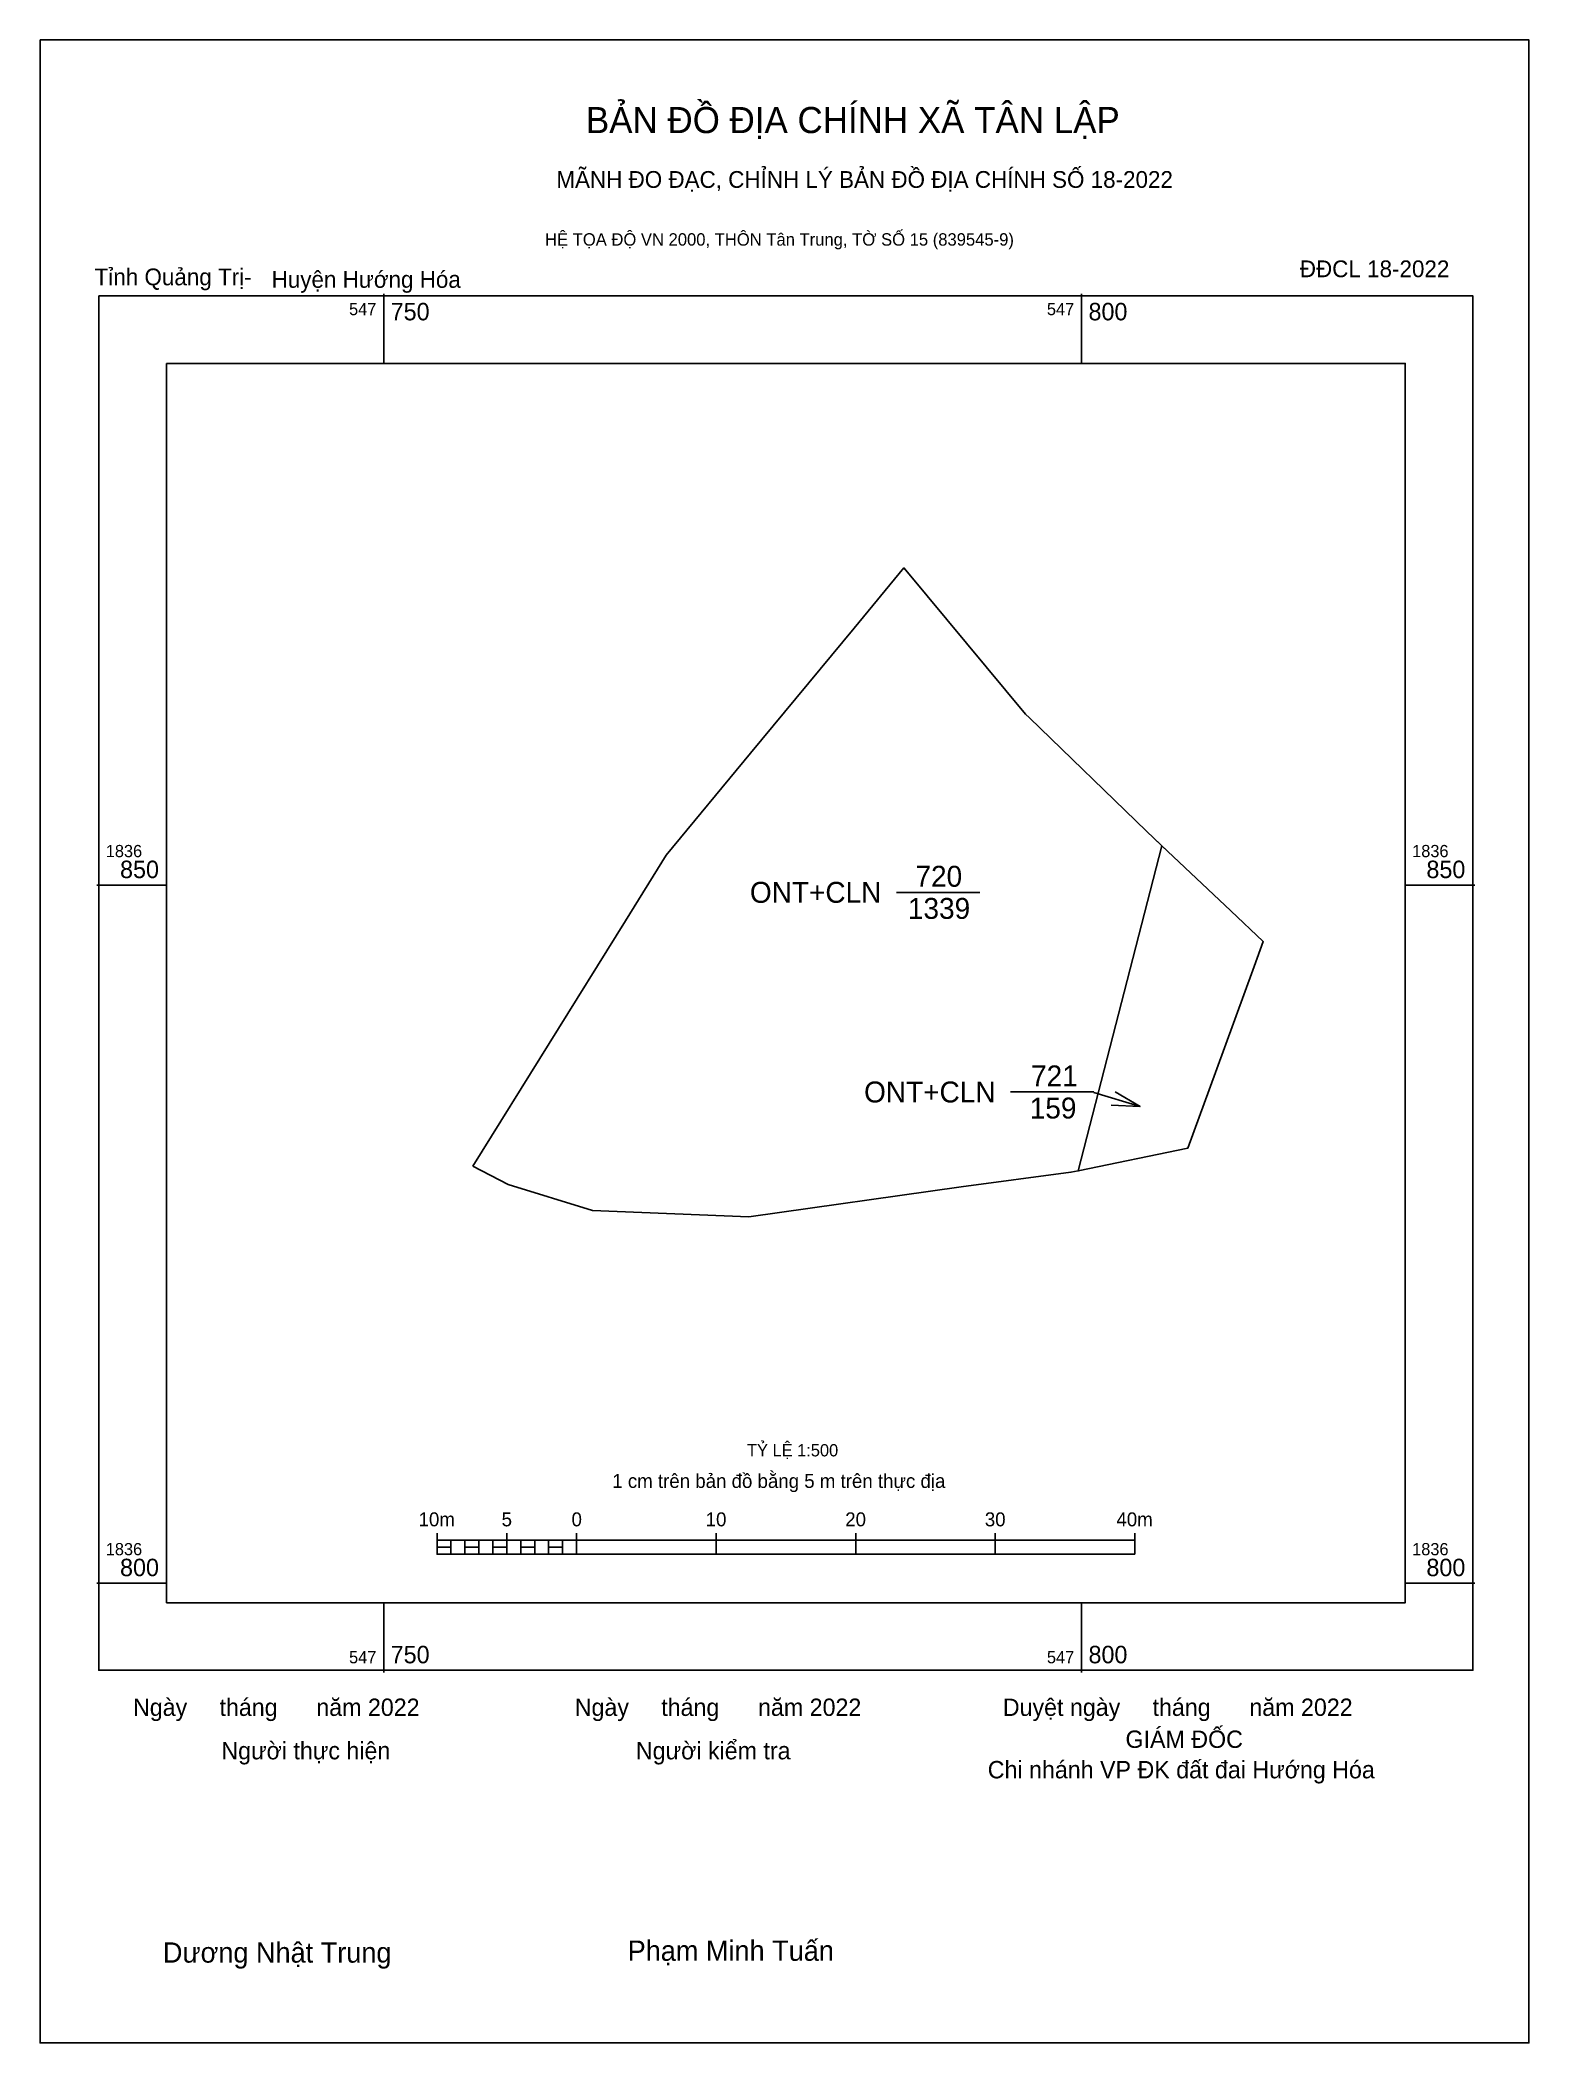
# Model space of a CAD drawing. Extents: x 547725 to 547832, y 1836767 to 1836911.
import ezdxf

# ---------------------------------------------------------------- set-up
doc = ezdxf.new("R2010")
doc.units = 0
for name, color, linetype in [('Level 10', 7, 'Continuous'), ('Level 13', 7, 'Continuous'), ('Level 15', 7, 'Continuous'), ('Level 23', 7, 'Continuous'), ('Level 27', 7, 'Continuous'), ('Level 6', 7, 'Continuous'), ('Level 62', 7, 'Continuous'), ('Level 63', 7, 'Continuous'), ('Level 9', 7, 'Continuous')]:
    doc.layers.add(name, color=color, linetype=linetype)

msp = doc.modelspace()

# ---------------------------------------------------------------- linework, layer by layer
at = {"layer": 'Level 10'}
for p, q in [((547786.74, 1836849.48), (547792.71, 1836849.48)), ((547794.92, 1836835.18), (547800.89, 1836835.18))]:
    msp.add_line(p, q, dxfattribs=at)
for points in [[(547756.38, 1836829.86), (547767.32, 1836847.43), (547770.25, 1836852.14), (547776.29, 1836859.45), (547783.7, 1836868.4), (547787.27, 1836872.72), (547787.52, 1836872.42), (547795.99, 1836862.25), (547796.28, 1836861.97), (547804.66, 1836853.85), (547805.75, 1836852.82), (547799.77, 1836829.54), (547799.24, 1836829.43), (547791.37, 1836828.39), (547776.17, 1836826.24), (547764.97, 1836826.69), (547758.92, 1836828.55)], [(547809.59, 1836836.57), (547807.61, 1836831.15), (547799.77, 1836829.54), (547805.75, 1836852.82), (547810.7, 1836848.15), (547813.02, 1836845.95), (547812.37, 1836844.18)]]:
    msp.add_lwpolyline(points, close=True, dxfattribs=at)
at = {"layer": 'Level 13'}
msp.add_line((547804.19, 1836834.14), (547800.88, 1836835.15), dxfattribs=at)
msp.add_lwpolyline([(547802.42, 1836835.2), (547804.19, 1836834.14), (547802.13, 1836834.24)], dxfattribs=at)
at = {"layer": 'Level 15'}
msp.add_lwpolyline([(547725.38, 1836910.53), (547832.06, 1836910.53), (547832.06, 1836767.07), (547725.38, 1836767.07)], close=True, dxfattribs=at)
at = {"layer": 'Level 23'}
for p, q in [((547804.66, 1836853.85), (547806.17, 1836852.42)), ((547799.24, 1836829.43), (547799.77, 1836829.54))]:
    msp.add_line(p, q, dxfattribs=at)
at = {"layer": 'Level 27'}
for p, q in [((547805.75, 1836852.82), (547805.76, 1836852.81)), ((547799.77, 1836829.54), (547799.78, 1836829.54))]:
    msp.add_line(p, q, dxfattribs=at)
at = {"layer": 'Level 62'}
msp.add_lwpolyline([(547734.44, 1836887.36), (547823.19, 1836887.36), (547823.19, 1836798.6), (547734.44, 1836798.6)], close=True, dxfattribs=at)
at = {"layer": 'Level 63'}
for p, q in [((547750, 1836892.36), (547750, 1836887.36)), ((547800, 1836892.36), (547800, 1836887.36)), ((547729.44, 1836850), (547734.44, 1836850)), ((547823.19, 1836850), (547828.19, 1836850)), ((547753.82, 1836803.57), (547753.82, 1836802.07)), ((547753.82, 1836803.07), (547803.82, 1836803.07)), ((547754.82, 1836803.07), (547754.82, 1836802.07)), ((547755.82, 1836803.07), (547755.82, 1836802.07)), ((547756.82, 1836803.07), (547756.82, 1836802.07)), ((547757.82, 1836803.07), (547757.82, 1836802.07)), ((547758.82, 1836803.57), (547758.82, 1836802.07)), ((547758.82, 1836803.07), (547758.82, 1836802.07)), ((547759.82, 1836803.07), (547759.82, 1836802.07)), ((547760.82, 1836803.07), (547760.82, 1836802.07)), ((547761.82, 1836803.07), (547761.82, 1836802.07)), ((547762.82, 1836803.07), (547762.82, 1836802.07)), ((547763.82, 1836803.57), (547763.82, 1836802.07)), ((547763.82, 1836803.07), (547763.82, 1836802.07)), ((547773.82, 1836803.57), (547773.82, 1836802.07)), ((547783.82, 1836803.57), (547783.82, 1836802.07)), ((547793.82, 1836803.57), (547793.82, 1836802.07)), ((547803.82, 1836803.57), (547803.82, 1836802.07)), ((547753.82, 1836802.07), (547803.82, 1836802.07)), ((547729.44, 1836800), (547734.44, 1836800)), ((547823.19, 1836800), (547828.19, 1836800)), ((547750, 1836798.6), (547750, 1836793.6)), ((547800, 1836798.6), (547800, 1836793.6))]:
    msp.add_line(p, q, dxfattribs=at)
for points in [[(547729.59, 1836892.2), (547828.04, 1836892.2), (547828.04, 1836793.76), (547729.59, 1836793.76)], [(547753.82, 1836802.57), (547754.82, 1836802.57), (547754.82, 1836802.07), (547753.82, 1836802.07)], [(547753.82, 1836802.57), (547754.82, 1836802.57), (547754.82, 1836802.07), (547753.82, 1836802.07)], [(547755.82, 1836802.57), (547756.82, 1836802.57), (547756.82, 1836802.07), (547755.82, 1836802.07)], [(547757.82, 1836802.57), (547758.82, 1836802.57), (547758.82, 1836802.07), (547757.82, 1836802.07)], [(547759.82, 1836802.57), (547760.82, 1836802.57), (547760.82, 1836802.07), (547759.82, 1836802.07)], [(547761.82, 1836802.57), (547762.82, 1836802.57), (547762.82, 1836802.07), (547761.82, 1836802.07)]]:
    msp.add_lwpolyline(points, close=True, dxfattribs=at)

# ---------------------------------------------------------------- texts
at = {"layer": 'Level 13'}
for s, p in [('720', (547788.1, 1836849.88)), ('ONT+CLN', (547776.24, 1836848.73)), ('1339', (547787.56, 1836847.58)), ('721', (547796.38, 1836835.58)), ('ONT+CLN', (547784.42, 1836834.43)), ('159', (547796.29, 1836833.28))]:
    msp.add_text(s, height=1.5, dxfattribs=at).set_placement(p)
at = {"layer": 'Level 6'}
msp.add_text('TỶ LỆ 1:500', height=0.879, dxfattribs=at).set_placement((547776.03, 1836809.08))
at = {"layer": 'Level 63'}
for s, height, p in [('BẢN ĐỒ ĐỊA CHÍNH XÃ TÂN LẬP', 1.8718, (547764.49, 1836903.86)), ('MÃNH ĐO ĐẠC, CHỈNH LÝ BẢN ĐỒ ĐỊA CHÍNH SỐ 18-2022', 1.2011, (547762.37, 1836899.94)), ('HỆ TỌA ĐỘ VN 2000, THÔN Tân Trung, TỜ SỐ 15 (839545-9)', 0.8891, (547761.56, 1836895.8)), ('547', 0.875, (547747.52, 1836890.82)), ('750', 1.25, (547750.5, 1836890.45)), ('547', 0.875, (547797.52, 1836890.82)), ('800', 1.25, (547800.5, 1836890.45)), ('1836', 0.875, (547730.09, 1836852)), ('1836', 0.875, (547823.69, 1836852)), ('850', 1.25, (547731.11, 1836850.5)), ('850', 1.25, (547824.71, 1836850.5)), ('1 cm trên bản đồ bằng 5 m trên thực địa', 1, (547766.38, 1836806.82)), ('10m', 1, (547752.5, 1836804.07)), ('5', 1, (547758.45, 1836804.07)), ('0', 1, (547763.46, 1836804.07)), ('10', 1, (547773.07, 1836804.07)), ('20', 1, (547783.07, 1836804.07)), ('30', 1, (547793.07, 1836804.07)), ('40m', 1, (547802.5, 1836804.07)), ('1836', 0.875, (547730.09, 1836802)), ('1836', 0.875, (547823.69, 1836802)), ('800', 1.25, (547731.11, 1836800.5)), ('800', 1.25, (547824.71, 1836800.5)), ('547', 0.875, (547747.52, 1836794.26)), ('750', 1.25, (547750.5, 1836794.26)), ('547', 0.875, (547797.52, 1836794.26)), ('800', 1.25, (547800.5, 1836794.26)), ('Ngày     tháng      năm 2022', 1.2442, (547732.04, 1836790.49)), ('Ngày     tháng      năm 2022', 1.2442, (547763.69, 1836790.49)), ('Duyệt ngày     tháng      năm 2022', 1.2442, (547794.36, 1836790.49)), ('GIÁM ĐỐC', 1.244, (547803.15, 1836788.2)), ('Người thực hiện', 1.2442, (547738.37, 1836787.38)), ('Người kiểm tra', 1.2442, (547768.07, 1836787.38)), ('Chi nhánh VP ĐK đất đai Hướng Hóa', 1.2442, (547793.28, 1836786.02)), ('Dương Nhật Trung', 1.4512, (547734.18, 1836772.82)), ('Phạm Minh Tuấn', 1.4512, (547767.48, 1836772.95))]:
    msp.add_text(s, height=height, dxfattribs=at).set_placement(p)
at = {"layer": 'Level 9'}
for s, p in [('Tỉnh Quảng Trị-', (547729.29, 1836892.96)), ('Huyện Hướng Hóa', (547741.97, 1836892.78)), ('ĐĐCL 18-2022', (547815.64, 1836893.54))]:
    msp.add_text(s, height=1.2011, dxfattribs=at).set_placement(p)

doc.saveas('drawing.dxf')
